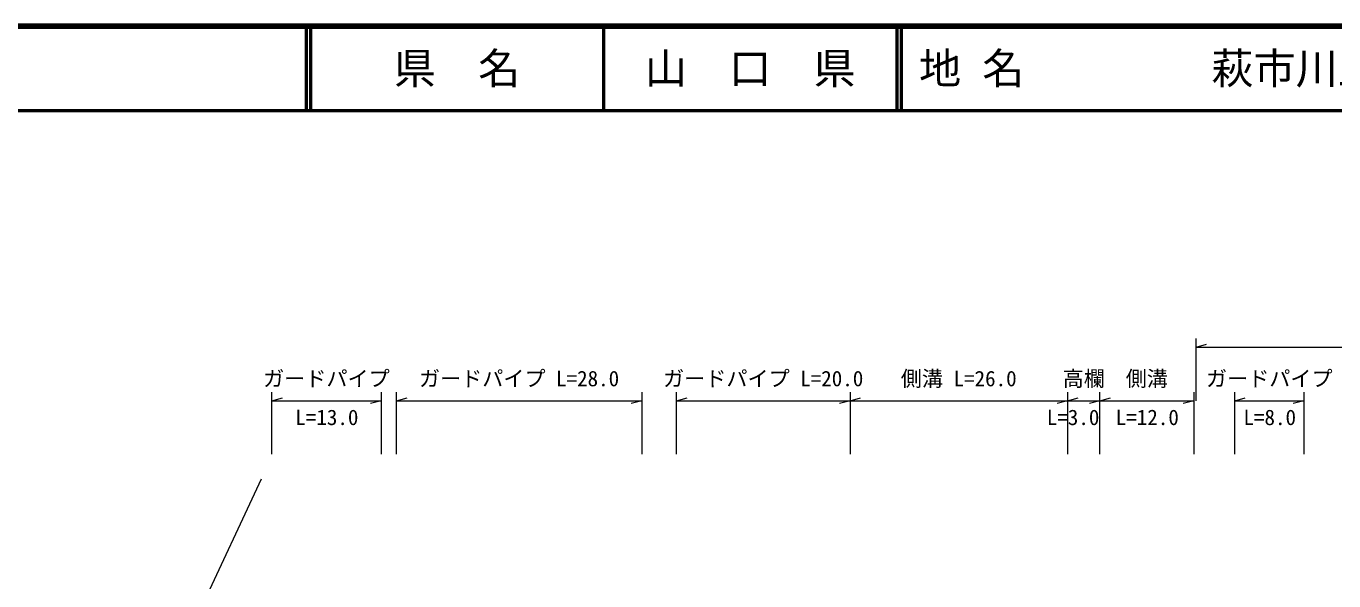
# Model space of a CAD drawing. Units: millimetres, scale not verified. Extents: x 40000 to 680000, y 20000 to 380000.
# Drawn here: x 264560 to 419546, y 314279 to 380000 of the extents above; entities that cross this region are included whole.
import ezdxf
from ezdxf.enums import TextEntityAlignment as Align

# ---------------------------------------------------------------- set-up
doc = ezdxf.new("R2010")
doc.units = ezdxf.units.MM
doc.header["$LTSCALE"] = 1000
for name, color, linetype, lineweight in [('M-BMK-SRVR', 3, 'Continuous', 13), ('M-STR-HTXT', 7, 'Continuous', 13), ('M-TTL', 2, 'Continuous', 140), ('M-TTL-LINE', 7, 'Continuous', 50)]:
    doc.layers.add(name, color=color, linetype=linetype, lineweight=lineweight)
doc.layers.add('M-TTL-TXT', color=7, linetype='Continuous')
doc.styles.add('ＭＳ ゴシック', font='')
doc.styles.get('ＭＳ ゴシック').set_extended_font_data('MS Gothic')

msp = doc.modelspace()

# ---------------------------------------------------------------- linework, layer by layer
at = {"layer": 'M-BMK-SRVR'}
msp.add_line((292398, 326334), (276305, 291751), dxfattribs=at)
at = {"layer": 'M-STR-HTXT'}
for p, q in [((403209, 335623), (403209, 342975)), ((403209, 341975), (404459, 342325)), ((403209, 341975), (450415, 341975)), ((293674, 329271), (293674, 336623)), ((306618, 336623), (306618, 329271)), ((308458, 329271), (308458, 336623)), ((337518, 336623), (337518, 329271)), ((341642, 329271), (341642, 336623)), ((362204, 336623), (362204, 329271)), ((387991, 336623), (387991, 329271)), ((391819, 329271), (391819, 336623)), ((402947, 336623), (402947, 329271)), ((407802, 329271), (407802, 336623)), ((415982, 336623), (415982, 329271)), ((293674, 335623), (294924, 335973)), ((293674, 335623), (306618, 335623)), ((306618, 335623), (305368, 335273)), ((308458, 335623), (309708, 335973)), ((308458, 335623), (337518, 335623)), ((337518, 335623), (336268, 335273)), ((341642, 335623), (342892, 335973)), ((341642, 335623), (362204, 335623)), ((362204, 335623), (360954, 335273)), ((362204, 335623), (363454, 335973)), ((362204, 335623), (387991, 335623)), ((387991, 335623), (386741, 335273)), ((387991, 335623), (389241, 335973)), ((387991, 335623), (391819, 335623)), ((391819, 335623), (390569, 335273)), ((391819, 335623), (393069, 335973)), ((391819, 335623), (402947, 335623)), ((402947, 335623), (401697, 335273)), ((407802, 335623), (409052, 335973)), ((407802, 335623), (415982, 335623)), ((415982, 335623), (414732, 335273))]:
    msp.add_line(p, q, dxfattribs=at)
at = {"layer": 'M-TTL'}
msp.add_line((680000, 380000), (40000, 380000), dxfattribs=at)
at = {"layer": 'M-TTL-LINE'}
for p, q in [((297750, 380000), (297750, 370000)), ((298250, 380000), (298250, 370000)), ((333000, 380000), (333000, 370000)), ((367750, 380000), (367750, 370000)), ((368250, 380000), (368250, 370000)), ((40000, 370000), (680000, 370000))]:
    msp.add_line(p, q, dxfattribs=at)

# ---------------------------------------------------------------- texts
at = {"layer": 'M-STR-HTXT', "style": 'ＭＳ ゴシック'}
for s, p in [('側溝 L=26.0', (368223, 336781)), ('高欄', (387405, 336781)), ('側溝', (394883, 336781)), ('ガードパイプ', (292646, 336781)), ('ガードパイプ L=28.0', (311113, 336781)), ('ガードパイプ L=20.0', (340048, 336781)), ('ガードパイプ', (404392, 336781)), ('L=13.0', (296458, 332184)), ('L=3.0', (385522, 332184)), ('L=12.0', (393696, 332184)), ('L=8.0', (408829, 332184))]:
    msp.add_text(s, height=1833, dxfattribs=at).set_placement(p, align=Align.BOTTOM_LEFT)
at = {"layer": 'M-TTL-TXT', "style": 'ＭＳ ゴシック'}
for s, p in [('県\u3000名', (315625, 375000)), ('山\u3000口\u3000県', (350375, 375000))]:
    msp.add_text(s, height=3666, dxfattribs=at).set_placement(p, align=Align.MIDDLE_CENTER)
for s, p in [('地 名', (370380, 375000)), ('萩市川上', (405024, 375000))]:
    msp.add_text(s, height=3666, dxfattribs=at).set_placement(p, align=Align.MIDDLE_LEFT)

doc.saveas('drawing.dxf')
